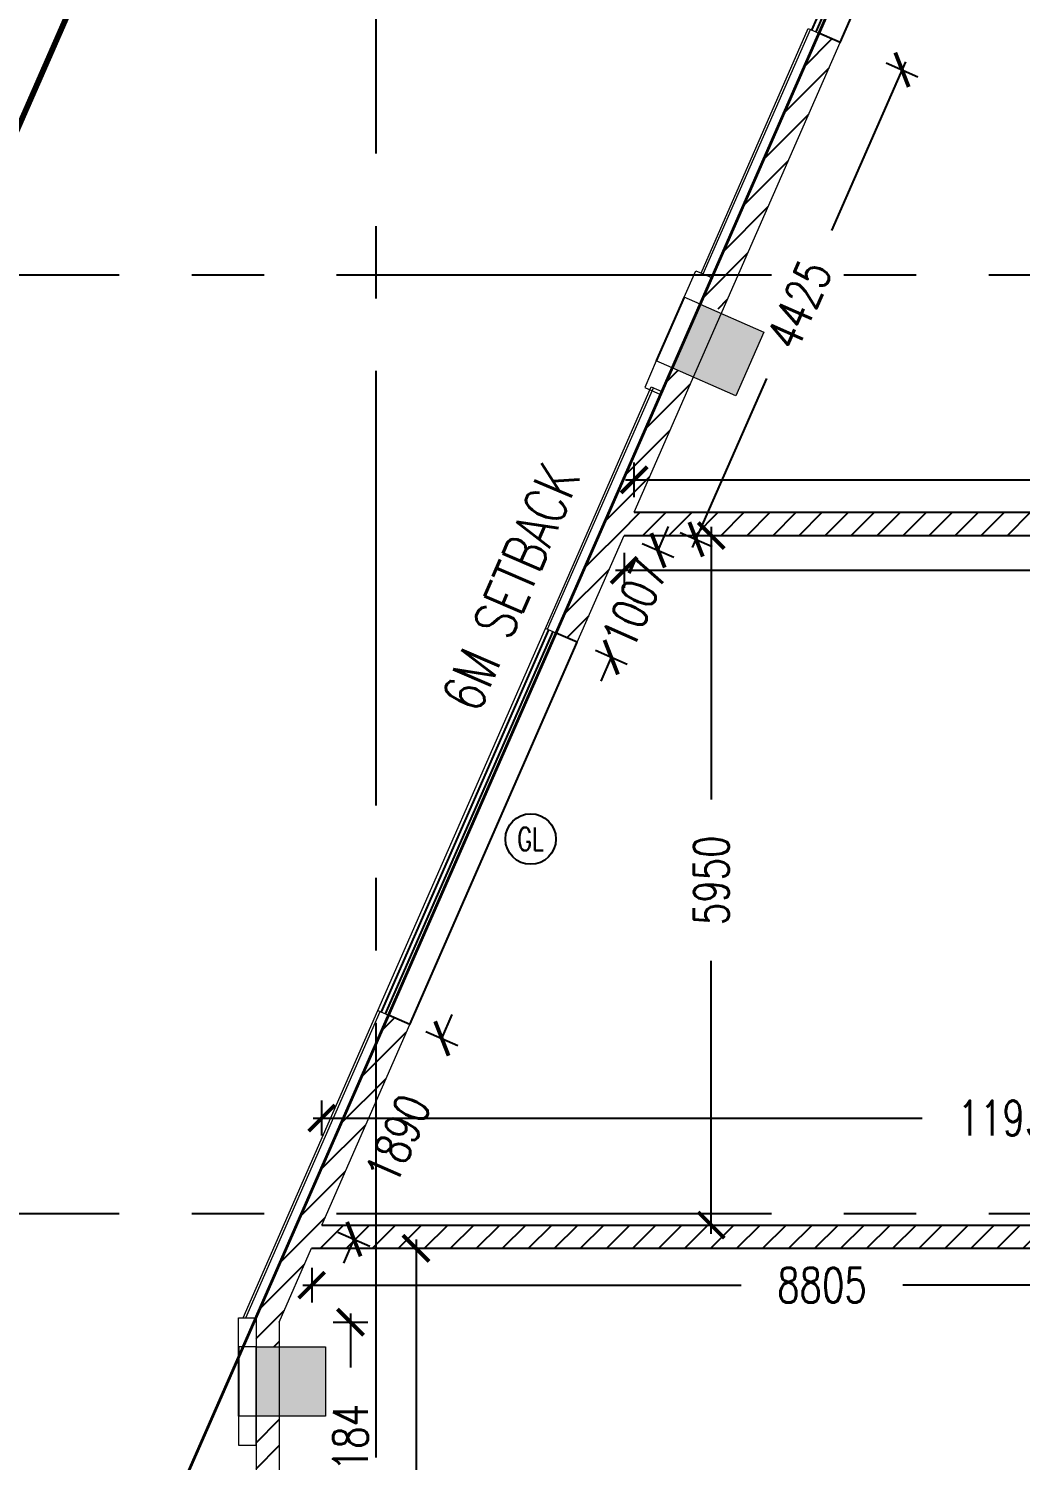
# Model space of a CAD drawing. Header units: millimetres. Extents: x -2076597 to 16308595, y -4402071 to 17875273.
# Drawn here: x -2061044 to -2052490, y -4304513 to -4292159 of the extents above; entities that cross this region are included whole.
import ezdxf
from ezdxf.enums import TextEntityAlignment as Align

# ---------------------------------------------------------------- set-up
doc = ezdxf.new("R2010")
doc.units = ezdxf.units.MM
for name, pattern in [('CENTER', [50.8, 31.75, -6.35, 6.35, -6.35]), ('CENTER2', [1.125, 0.75, -0.125, 0.125, -0.125]), ('CONTINULUS', [0]), ('DASHDOT', [1, 0.5, -0.25, 0, -0.25])]:
    doc.linetypes.add(name, pattern=pattern)
for name, color, linetype, lineweight in [('A- GLAZING', 5, 'Continuous', 9), ('A- LIGHT LINE', 8, 'Continuous', 9), ('A-COL HATCH', 252, 'Continuous', 9), ('A-DETL-GENF', 92, 'Continuous', 9), ('A-ELE 06', 11, 'Continuous', 9), ('A-ELE 07', 8, 'Continuous', 9), ('S-COL HATCH', 251, 'Continuous', 9), ('S-COLS', 7, 'Continuous', 9)]:
    doc.layers.add(name, color=color, linetype=linetype, lineweight=lineweight)
for name, color, linetype in [('A-DIMS', 4, 'Continuous'), ('A-PARAPET WALL', 4, 'Continuous'), ('A-SCHED', 1, 'Continuous'), ('A-SETBACK', 3, 'Continuous'), ('A-SITE BOUNDARY', 7, 'CENTER'), ('A-SLABS', 1, 'Continuous'), ('A-TXTROOM', 3, 'Continuous'), ('A-WALL', 2, 'Continuous'), ('A-WALL HATCH', 8, 'Continuous'), ('S-GRID', 252, 'CENTER2'), ('TABULAR', 7, 'Continuous')]:
    doc.layers.add(name, color=color, linetype=linetype)
doc.styles.add('ROMANS', font='romans.shx', dxfattribs={"width": 0.75})
doc.dimstyles.new('DIMM-100', dxfattribs={"dimscale": 150, "dimtxt": 2, "dimasz": 1.5, "dimexe": 1, "dimexo": 0, "dimgap": 2, "dimtad": 0, "dimtoh": 1, "dimdec": 0, "dimzin": 0, "dimdsep": 46, "dimtxsty": 'ROMANS', "dimblk": 'ARCHTICK', "dimcen": 1.5, "dimdle": 0.5, "dimclrd": 8, "dimclre": 8, "dimclrt": 256, "dimazin": 0, "dimtfac": 1, "dimtdec": 0, "dimtix": 1, "dimtofl": 0, "dimtmove": 2, "dimatfit": 3, "dimldrblk": 'DOT', "dimfxl": 0, "dimtolj": 1, "dimtzin": 0, "dimarcsym": 0})
pattern_1 = [(45, (1802100.65, 14255482.13), (-112.2532015, 112.2532015), [])]

# ---------------------------------------------------------------- blocks, each defined once
blk = doc.blocks.new('2nd & 3rd feature')
for points in [[(637863, -1145504), (637613, -1145504), (637613, -1145654), (637863, -1145654)], [(638463, -1145504), (638713, -1145504), (638713, -1145654), (638463, -1145654)]]:
    blk.add_lwpolyline(points, close=True)
at = {"layer": 'A-ELE 07'}
blk.add_line((637863, -1145654), (638463, -1145654), dxfattribs=at)
at = {"layer": 'TABULAR'}
blk.add_line((638463, -1145504), (637863, -1145504), dxfattribs=at)
blk = doc.blocks.new('2ND & 3RD FLOOR COLUMN')
at = {"layer": 'A-COL HATCH'}
for points in [[(-3752011.6, -18646078.9), (-3752561.1, -18645838.1), (-3752320.3, -18645288.5), (-3751770.7, -18645529.3)], [(-3755551.3, -18654883.8), (-3756151.3, -18654883.8), (-3756151.3, -18654283.8), (-3755551.3, -18654283.8)]]:
    blk.add_hatch(color=256, dxfattribs=at).paths.add_polyline_path(points)
at = {"layer": 'S-COL HATCH'}
blk.add_hatch(color=256, dxfattribs=at).paths.add_polyline_path([(-3755551.3, -18654883.8), (-3756151.3, -18654883.8), (-3756151.3, -18654283.8), (-3755551.3, -18654283.8)])
at = {"layer": 'S-COLS'}
for points in [[(-3752011.6, -18646078.9), (-3752561.1, -18645838.1), (-3752320.3, -18645288.5), (-3751770.7, -18645529.3)], [(-3755551.3, -18654883.8), (-3756151.3, -18654883.8), (-3756151.3, -18654283.8), (-3755551.3, -18654283.8)], [(-3755551.3, -18654883.8), (-3756151.3, -18654883.8), (-3756151.3, -18654283.8), (-3755551.3, -18654283.8)]]:
    blk.add_lwpolyline(points, close=True, dxfattribs=at)
at = {"layer": 'S-GRID', "ltscale": 5000}
for p, q in [((-3755116.3, -18677738.7), (-3755116.3, -18616905.3)), ((-3772330.8, -18645034), (-3707051.5, -18645034)), ((-3772330.8, -18653134), (-3707051.5, -18653134))]:
    blk.add_line(p, q, dxfattribs=at)
blk = doc.blocks.new('_ArchTick')
at = {"color": 0, "linetype": 'ByBlock', "const_width": 0.15}
blk.add_lwpolyline([(-0.5, -0.5), (0.5, 0.5)], dxfattribs=at)
blk = doc.blocks.new('*D224')
at = {"layer": 'A-DIMS', "color": 8, "lineweight": -2, "transparency": 16777216}
for p, q in [((-2058603, -4302851), (-2058603, -4303151)), ((-2049798, -4302851), (-2049798, -4303151))]:
    blk.add_line(p, q, dxfattribs=at)
at = {"layer": 'A-DIMS', "color": 8, "linetype": 'CONTINULUS', "lineweight": -2, "transparency": 16777216}
for p, q in [((-2058678, -4303001), (-2054897, -4303001)), ((-2049723, -4303001), (-2053504, -4303001))]:
    blk.add_line(p, q, dxfattribs=at)
at = {"layer": 'Defpoints', "color": 0, "transparency": 16777216}
for p in [(-2058603, -4302683), (-2049798, -4302683), (-2058603, -4303001)]:
    blk.add_point(p, dxfattribs=at)
at = {"layer": 'A-DIMS', "color": 8, "lineweight": -2, "transparency": 16777216, "xscale": 225, "yscale": 225, "zscale": 225, "rotation": 180}
blk.add_blockref('_ArchTick', (-2058603, -4303001), dxfattribs=at)
at = {"layer": 'A-DIMS', "color": 8, "lineweight": -2, "transparency": 16777216, "xscale": 225, "yscale": 225, "zscale": 225}
blk.add_blockref('_ArchTick', (-2049798, -4303001), dxfattribs=at)
at = {"layer": 'A-DIMS', "transparency": 16777216, "insert": (-2054201, -4303001), "char_height": 300, "attachment_point": 5, "style": 'ROMANS'}
blk.add_mtext('\\A1;8805', dxfattribs=at)
blk = doc.blocks.new('_Dot')
at = {"color": 0, "linetype": 'ByBlock', "lineweight": -2}
blk.add_line((-0.5, 0), (-1, 0), dxfattribs=at)
at = {"color": 0, "linetype": 'ByBlock', "const_width": 0.5}
blk.add_lwpolyline([(-0.25, 0, 1), (0.25, 0, 1)], format="xyb", close=True, dxfattribs=at)
blk = doc.blocks.new('*D227')
at = {"layer": 'A-DIMS', "color": 8, "lineweight": -2, "transparency": 16777216}
for p, q in [((-2058516, -4301709), (-2058516, -4301409)), ((-2046583, -4301709), (-2046583, -4301409))]:
    blk.add_line(p, q, dxfattribs=at)
at = {"layer": 'A-DIMS', "color": 8, "linetype": 'CONTINULUS', "lineweight": -2, "transparency": 16777216}
for p, q in [((-2058591, -4301559), (-2053337, -4301559)), ((-2046508, -4301559), (-2051762, -4301559))]:
    blk.add_line(p, q, dxfattribs=at)
at = {"layer": 'Defpoints', "color": 0, "transparency": 16777216}
for p in [(-2058516, -4301559), (-2046583, -4301883), (-2058516, -4302483)]:
    blk.add_point(p, dxfattribs=at)
at = {"layer": 'A-DIMS', "color": 8, "lineweight": -2, "transparency": 16777216, "xscale": 225, "yscale": 225, "zscale": 225, "rotation": 180}
blk.add_blockref('_ArchTick', (-2058516, -4301559), dxfattribs=at)
at = {"layer": 'A-DIMS', "color": 8, "lineweight": -2, "transparency": 16777216, "xscale": 225, "yscale": 225, "zscale": 225}
blk.add_blockref('_ArchTick', (-2046583, -4301559), dxfattribs=at)
at = {"layer": 'A-DIMS', "transparency": 16777216, "insert": (-2052549, -4301559), "char_height": 300, "attachment_point": 5, "style": 'ROMANS'}
blk.add_mtext('\\A1;11933', dxfattribs=at)
blk = doc.blocks.new('*D228')
at = {"layer": 'A-DIMS', "color": 8, "lineweight": -2, "transparency": 16777216}
for p, q in [((-2057853, -4302683), (-2057553, -4302683)), ((-2057853, -4307983), (-2057553, -4307983))]:
    blk.add_line(p, q, dxfattribs=at)
at = {"layer": 'A-DIMS', "color": 8, "linetype": 'CONTINULUS', "lineweight": -2, "transparency": 16777216}
for p, q in [((-2057703, -4302608), (-2057703, -4304636)), ((-2057703, -4308058), (-2057703, -4306029))]:
    blk.add_line(p, q, dxfattribs=at)
at = {"layer": 'Defpoints', "color": 0, "transparency": 16777216}
for p in [(-2058603, -4302683), (-2058603, -4307983), (-2057703, -4307983)]:
    blk.add_point(p, dxfattribs=at)
at = {"layer": 'A-DIMS', "color": 8, "lineweight": -2, "transparency": 16777216, "xscale": 225, "yscale": 225, "zscale": 225}
for p, rotation in [((-2057703, -4302683), 90), ((-2057703, -4307983), 270)]:
    blk.add_blockref('_ArchTick', p, dxfattribs=dict(at, rotation=rotation))
at = {"layer": 'A-DIMS', "transparency": 16777216, "insert": (-2057703, -4305333), "char_height": 300, "attachment_point": 5, "rotation": 90, "style": 'ROMANS'}
blk.add_mtext('\\A1;5300', dxfattribs=at)
blk = doc.blocks.new('*D229')
at = {"layer": 'A-DIMS', "color": 8, "lineweight": -2, "transparency": 16777216}
for p, q in [((-2055306, -4296533), (-2055006, -4296533)), ((-2055306, -4302483), (-2055006, -4302483))]:
    blk.add_line(p, q, dxfattribs=at)
at = {"layer": 'A-DIMS', "color": 8, "linetype": 'CONTINULUS', "lineweight": -2, "transparency": 16777216}
for p, q in [((-2055156, -4296458), (-2055156, -4298811)), ((-2055156, -4302558), (-2055156, -4300204))]:
    blk.add_line(p, q, dxfattribs=at)
at = {"layer": 'Defpoints', "color": 0, "transparency": 16777216}
for p in [(-2055821, -4296533), (-2055821, -4302483), (-2055156, -4302483)]:
    blk.add_point(p, dxfattribs=at)
at = {"layer": 'A-DIMS', "color": 8, "lineweight": -2, "transparency": 16777216, "xscale": 225, "yscale": 225, "zscale": 225}
for p, rotation in [((-2055156, -4296533), 90), ((-2055156, -4302483), 270)]:
    blk.add_blockref('_ArchTick', p, dxfattribs=dict(at, rotation=rotation))
at = {"layer": 'A-DIMS', "transparency": 16777216, "insert": (-2055156, -4299508), "char_height": 300, "attachment_point": 5, "rotation": 90, "style": 'ROMANS'}
blk.add_mtext('\\A1;5950', dxfattribs=at)
blk = doc.blocks.new('*D232')
at = {"layer": 'A-DIMS', "color": 8, "lineweight": -2, "transparency": 16777216}
for p, q in [((-2055908, -4296683), (-2055908, -4296983)), ((-2044448, -4296683), (-2044448, -4296983))]:
    blk.add_line(p, q, dxfattribs=at)
at = {"layer": 'A-DIMS', "color": 8, "linetype": 'CONTINULUS', "lineweight": -2, "transparency": 16777216}
for p, q in [((-2055983, -4296833), (-2050966, -4296833)), ((-2044373, -4296833), (-2049391, -4296833))]:
    blk.add_line(p, q, dxfattribs=at)
at = {"layer": 'Defpoints', "color": 0, "transparency": 16777216}
for p in [(-2055908, -4296533), (-2044448, -4296533), (-2044448, -4296833)]:
    blk.add_point(p, dxfattribs=at)
at = {"layer": 'A-DIMS', "color": 8, "lineweight": -2, "transparency": 16777216, "xscale": 225, "yscale": 225, "zscale": 225, "rotation": 180}
blk.add_blockref('_ArchTick', (-2055908, -4296833), dxfattribs=at)
at = {"layer": 'A-DIMS', "color": 8, "lineweight": -2, "transparency": 16777216, "xscale": 225, "yscale": 225, "zscale": 225}
blk.add_blockref('_ArchTick', (-2044448, -4296833), dxfattribs=at)
at = {"layer": 'A-DIMS', "transparency": 16777216, "insert": (-2050178, -4296833), "char_height": 300, "attachment_point": 5, "style": 'ROMANS'}
blk.add_mtext('\\A1;11460', dxfattribs=at)
blk = doc.blocks.new('*D233')
at = {"layer": 'A-DIMS', "color": 8, "linetype": 'CONTINULUS', "lineweight": -2, "transparency": 16777216}
for p, q in [((-2057480, -4300873), (-2057390, -4300667)), ((-2058239, -4302604), (-2058329, -4302810))]:
    blk.add_line(p, q, dxfattribs=at)
at = {"layer": 'A-DIMS', "color": 8, "lineweight": -2, "transparency": 16777216}
for p, q in [((-2057617, -4300813), (-2057343, -4300933)), ((-2058376, -4302544), (-2058101, -4302664))]:
    blk.add_line(p, q, dxfattribs=at)
at = {"layer": 'Defpoints', "color": 0, "transparency": 16777216}
for p in [(-2057757, -4300752), (-2057480, -4300873), (-2058516, -4302483)]:
    blk.add_point(p, dxfattribs=at)
at = {"layer": 'A-DIMS', "color": 8, "lineweight": -2, "transparency": 16777216, "xscale": 225, "yscale": 225, "zscale": 225}
for p, rotation in [((-2057480, -4300873), 246.3360129167333), ((-2058239, -4302604), 66.33601291673332)]:
    blk.add_blockref('_ArchTick', p, dxfattribs=dict(at, rotation=rotation))
at = {"layer": 'A-DIMS', "transparency": 16777216, "insert": (-2057859, -4301739), "char_height": 300, "attachment_point": 5, "rotation": 66.336, "style": 'ROMANS'}
blk.add_mtext('\\A1;1890', dxfattribs=at)
blk = doc.blocks.new('*D234')
at = {"layer": 'A-DIMS', "color": 8, "linetype": 'CONTINULUS', "lineweight": -2, "transparency": 16777216}
for p, q in [((-2055615, -4296661), (-2055525, -4296455)), ((-2056019, -4297583), (-2056109, -4297789))]:
    blk.add_line(p, q, dxfattribs=at)
at = {"layer": 'A-DIMS', "color": 8, "lineweight": -2, "transparency": 16777216}
for p, q in [((-2055752, -4296601), (-2055478, -4296721)), ((-2056156, -4297523), (-2055882, -4297643))]:
    blk.add_line(p, q, dxfattribs=at)
at = {"layer": 'Defpoints', "color": 0, "transparency": 16777216}
for p in [(-2055908, -4296533), (-2056312, -4297454), (-2056019, -4297583)]:
    blk.add_point(p, dxfattribs=at)
at = {"layer": 'A-DIMS', "color": 8, "lineweight": -2, "transparency": 16777216, "xscale": 225, "yscale": 225, "zscale": 225}
for p, rotation in [((-2055615, -4296661), 246.3360129867019), ((-2056019, -4297583), 66.33601298670185)]:
    blk.add_blockref('_ArchTick', p, dxfattribs=dict(at, rotation=rotation))
at = {"layer": 'A-DIMS', "transparency": 16777216, "insert": (-2055817, -4297122), "char_height": 300, "attachment_point": 5, "rotation": 66.336, "style": 'ROMANS'}
blk.add_mtext('\\A1;1007', dxfattribs=at)
blk = doc.blocks.new('*D236')
at = {"layer": 'A-DIMS', "color": 8, "lineweight": -2, "transparency": 16777216}
for p, q in [((-2058418, -4303321), (-2058118, -4303321)), ((-2058418, -4305505), (-2058118, -4305505))]:
    blk.add_line(p, q, dxfattribs=at)
at = {"layer": 'A-DIMS', "color": 8, "linetype": 'CONTINULUS', "lineweight": -2, "transparency": 16777216}
for p, q in [((-2058268, -4303246), (-2058268, -4303711)), ((-2058268, -4305580), (-2058268, -4305115))]:
    blk.add_line(p, q, dxfattribs=at)
at = {"layer": 'Defpoints', "color": 0, "transparency": 16777216}
for p in [(-2058883, -4303321), (-2058268, -4303321), (-2058883, -4305505)]:
    blk.add_point(p, dxfattribs=at)
at = {"layer": 'A-DIMS', "color": 8, "lineweight": -2, "transparency": 16777216, "xscale": 225, "yscale": 225, "zscale": 225}
for p, rotation in [((-2058268, -4303321), 90), ((-2058268, -4305505), 270)]:
    blk.add_blockref('_ArchTick', p, dxfattribs=dict(at, rotation=rotation))
at = {"layer": 'A-DIMS', "transparency": 16777216, "insert": (-2058268, -4304413), "char_height": 300, "attachment_point": 5, "rotation": 90, "style": 'ROMANS'}
blk.add_mtext('\\A1;2184', dxfattribs=at)
blk = doc.blocks.new('SOP')
at = {"layer": 'A-SCHED', "color": 8}
blk.add_circle((0, 0), 218, dxfattribs=at)
at = {"layer": 'A-SCHED', "style": 'ROMANS', "width": 0.7}
blk.add_attdef('D2', text='', height=200, dxfattribs=at).set_placement((0, 0), align=Align.MIDDLE_CENTER)
blk = doc.blocks.new('*D242')
at = {"layer": 'A-DIMS', "color": 8, "lineweight": -2, "transparency": 16777216}
for p, q in [((-2055821, -4296202), (-2055821, -4295902)), ((-2044448, -4296202), (-2044448, -4295902))]:
    blk.add_line(p, q, dxfattribs=at)
at = {"layer": 'A-DIMS', "color": 8, "linetype": 'CONTINULUS', "lineweight": -2, "transparency": 16777216}
for p, q in [((-2055896, -4296052), (-2050922, -4296052)), ((-2044373, -4296052), (-2049347, -4296052))]:
    blk.add_line(p, q, dxfattribs=at)
at = {"layer": 'Defpoints', "color": 0, "transparency": 16777216}
for p in [(-2044448, -4296052), (-2055821, -4296333), (-2044448, -4296333)]:
    blk.add_point(p, dxfattribs=at)
at = {"layer": 'A-DIMS', "color": 8, "lineweight": -2, "transparency": 16777216, "xscale": 225, "yscale": 225, "zscale": 225, "rotation": 180}
blk.add_blockref('_ArchTick', (-2055821, -4296052), dxfattribs=at)
at = {"layer": 'A-DIMS', "color": 8, "lineweight": -2, "transparency": 16777216, "xscale": 225, "yscale": 225, "zscale": 225}
blk.add_blockref('_ArchTick', (-2044448, -4296052), dxfattribs=at)
at = {"layer": 'A-DIMS', "transparency": 16777216, "insert": (-2050134, -4296052), "char_height": 300, "attachment_point": 5, "style": 'ROMANS'}
blk.add_mtext('\\A1;11373', dxfattribs=at)
blk = doc.blocks.new('*D245')
at = {"layer": 'A-DIMS', "color": 8, "linetype": 'CONTINULUS', "lineweight": -2, "transparency": 16777216}
for p, q in [((-2053480, -4292445), (-2054119, -4293902)), ((-2055317, -4296635), (-2054678, -4295178))]:
    blk.add_line(p, q, dxfattribs=at)
at = {"layer": 'A-DIMS', "color": 8, "lineweight": -2, "transparency": 16777216}
for p, q in [((-2053648, -4292453), (-2053373, -4292574)), ((-2055424, -4296506), (-2055149, -4296627))]:
    blk.add_line(p, q, dxfattribs=at)
at = {"layer": 'Defpoints', "color": 0, "transparency": 16777216}
for p in [(-2054044, -4292280), (-2053511, -4292514), (-2055821, -4296333)]:
    blk.add_point(p, dxfattribs=at)
at = {"layer": 'A-DIMS', "color": 8, "lineweight": -2, "transparency": 16777216, "xscale": 225, "yscale": 225, "zscale": 225}
for p, rotation in [((-2053511, -4292514), 66.33601294136847), ((-2055287, -4296566), 246.3360129413685)]:
    blk.add_blockref('_ArchTick', p, dxfattribs=dict(at, rotation=rotation))
at = {"layer": 'A-DIMS', "transparency": 16777216, "insert": (-2054399, -4294540), "char_height": 300, "attachment_point": 5, "rotation": 66.336, "style": 'ROMANS'}
blk.add_mtext('\\A1;4425', dxfattribs=at)
blk = doc.blocks.new('Family - ___-240295-0_ ground floor')
at = {"layer": 'A-SETBACK', "linetype": 'DASHDOT', "lineweight": -2, "ltscale": 2000, "const_width": 25}
blk.add_lwpolyline([(76480, 233663), (47866, 236124), (29166, 193452), (70915, 193452)], close=True, dxfattribs=at)
at = {"layer": 'A-SITE BOUNDARY', "ltscale": 100, "const_width": 50}
blk.add_lwpolyline([(83289, 239099), (44096, 242471), (19986, 187452), (76141, 187452)], close=True, dxfattribs=at)
at = {"layer": 'A-TXTROOM', "insert": (38156, 215717, 0), "char_height": 356, "attachment_point": 3, "rotation": 66.8116, "style": 'ROMANS'}
blk.add_mtext('6M SETBACK', dxfattribs=at)

msp = doc.modelspace()

# ---------------------------------------------------------------- hatches: boundary and pattern name
at = {"layer": 'A-WALL HATCH'}
h = msp.add_hatch(dxfattribs=at)
h.set_pattern_fill('ANSI31', color=256, scale=50)
h.set_pattern_definition([(45, (1795940.53, 14241424.97), (-112.2532015, 112.2532015), [])])
h.paths.add_polyline_path([(-2054044.5, -4292279.6), (-2054227.7, -4292199.3), (-2055241.1, -4294512), (-2055057.9, -4294592.2)])
h.paths.add_polyline_path([(-2057931.1, -4313794.1), (-2056366.8, -4313794.1), (-2056366.8, -4312977.7), (-2057931.1, -4312977.7)], flags=9)
h.paths.add_polyline_path([(-2058904.3, -4319831), (-2057340, -4319831), (-2057340, -4319014.6), (-2058904.3, -4319014.6)], flags=9)
h.paths.add_polyline_path([(-2060815.5, -4327697.9), (-2059242.3, -4327697.9), (-2059242.3, -4326881.5), (-2060815.5, -4326881.5)], flags=9)
h = msp.add_hatch(dxfattribs=at)
h.set_pattern_fill('ANSI31', color=256, scale=50)
h.set_pattern_definition(pattern_1)
h.paths.add_polyline_path([(-2050247.9, -4296332.5), (-2055820.6, -4296332.5), (-2055908.2, -4296532.5), (-2050247.9, -4296532.5)])
h.paths.add_polyline_path([(-2044247.9, -4294282.5), (-2044447.9, -4294282.5), (-2044447.9, -4296332.5), (-2050247.9, -4296332.5), (-2050247.9, -4296532.5), (-2044447.9, -4296532.5), (-2044447.9, -4297782.5), (-2044247.9, -4297782.5)])
h.paths.add_polyline_path([(-2044447.9, -4302682.5), (-2044447.9, -4303482.5), (-2046483.1, -4303482.5), (-2046483.1, -4302682.5), (-2045483.1, -4302682.5)], flags=17)
h.paths.add_polyline_path([(-2050547.9, -4302482.5), (-2058048.1, -4302482.5), (-2058048.1, -4302682.5), (-2050547.9, -4302682.5)])
h.paths.add_polyline_path([(-2058048.1, -4302482.5), (-2058515.6, -4302482.5), (-2058603.3, -4302682.5), (-2058048.1, -4302682.5)])
h.paths.add_polyline_path([(-2058048.1, -4301415.6), (-2058048.1, -4300917.3), (-2058690.2, -4302382.5), (-2058471.8, -4302382.5)])
h.paths.add_polyline_path([(-2057757.2, -4300751.8), (-2057940.4, -4300671.5), (-2058048.1, -4300917.3), (-2058048.1, -4301415.6)])
h.paths.add_polyline_path([(-2058471.8, -4302382.5), (-2058690.2, -4302382.5), (-2059083.1, -4303279.1), (-2059083.1, -4303282.3), (-2059083, -4303282.3), (-2059083.1, -4303532.3), (-2058975.7, -4303532.3)])
h.paths.add_polyline_path([(-2058883.1, -4303321), (-2058975.7, -4303532.3), (-2058883.1, -4303532.3)], flags=17)
h.paths.add_polyline_path([(-2046483.1, -4302382.5), (-2046483.1, -4301882.5), (-2046583.1, -4301882.5), (-2046583.1, -4302382.5)])
h.paths.add_polyline_path([(-2044447.9, -4301982.5), (-2044247.9, -4301982.5), (-2044247.9, -4301282.5), (-2044447.9, -4301282.5), (-2044447.9, -4301882.5), (-2046483.1, -4301882.5), (-2046483.1, -4301982.5), (-2044447.9, -4301982.5)])
h.paths.add_polyline_path([(-2044447.9, -4302482.5), (-2044447.9, -4302482.5), (-2046483.1, -4302482.5), (-2046483.1, -4302382.5), (-2046583.1, -4302382.5), (-2046583.1, -4302482.5), (-2049947.9, -4302482.5), (-2049947.9, -4302682.5), (-2046683.1, -4302682.5), (-2046683.1, -4303582.5), (-2044447.9, -4303582.5), (-2044447.9, -4303582.5), (-2044247.9, -4303582.5), (-2044247.9, -4303482.5), (-2044447.9, -4303482.5), (-2044447.9, -4302682.5), (-2044247.9, -4302682.5), (-2044247.9, -4302482.5)])
h = msp.add_hatch(dxfattribs=at)
h.set_pattern_fill('ANSI31', color=256, scale=50)
h.set_pattern_definition(pattern_1)
h.paths.add_polyline_path([(-2055309.7, -4295166.8), (-2055492.9, -4295086.6), (-2056495.4, -4297374.2), (-2056312.2, -4297454.5)])
h = msp.add_hatch(dxfattribs=at)
h.set_pattern_fill('ANSI31', color=256, scale=50)
h.set_pattern_definition(pattern_1)
h.paths.add_polyline_path([(-2058883.1, -4304132.3), (-2059083.1, -4304132.3), (-2059083.1, -4305505), (-2058883.1, -4305505)])
h.paths.add_polyline_path([(-2050247.9, -4307982.5), (-2058048.1, -4307982.5), (-2058048.1, -4308182.5), (-2050247.9, -4308182.5)])
h.paths.add_polyline_path([(-2058048.1, -4307982.5), (-2058683.1, -4307982.5), (-2058683.1, -4308182.5), (-2058048.1, -4308182.5)])
h.paths.add_polyline_path([(-2044247.9, -4307082.5), (-2044447.9, -4307082.5), (-2044447.9, -4307982.5), (-2050247.9, -4307982.5), (-2050247.9, -4308182.5), (-2044247.9, -4308182.5)])
h.paths.add_polyline_path([(-2058883.1, -4309105), (-2059083.1, -4309105), (-2059083.1, -4310227.6), (-2059083, -4310227.6), (-2059083.1, -4310477.6), (-2059083.1, -4310482.5), (-2058883.1, -4310482.5)])
h.paths.add_polyline_path([(-2058883.1, -4311082.5), (-2059083.1, -4311082.5), (-2059083.1, -4312636.2, 0.0042025), (-2059124, -4312665.7), (-2059005.3, -4312826.7, -0.0132928), (-2058883.1, -4312741.7)])
h.paths.add_polyline_path([(-2059663.9, -4313511.1), (-2059829.5, -4313399.1, 0.0262101), (-2059992, -4313668.1), (-2059815.6, -4313762.4, -0.0262263)])
h.paths.add_polyline_path([(-2060132.8, -4315356.7), (-2060331.8, -4315376.3, 0.0129903), (-2060312.5, -4315531), (-2060114.7, -4315501.1, -0.0129925)])
h.paths.add_polyline_path([(-2057620.7, -4317868.8, -0.0388147), (-2058048.1, -4317792.9), (-2058048.1, -4317999, 0.0345029), (-2057640.3, -4318067.8)])
h.paths.add_polyline_path([(-2058048.1, -4317792.9, -0.0594495), (-2058666.2, -4317551.7), (-2058760.4, -4317728.1, 0.0637718), (-2058048.1, -4317999)])

# ---------------------------------------------------------------- linework, layer by layer
at = {"layer": 'A- GLAZING'}
for p, q in [((-2052782.7, -4288902), (-2054227.7, -4292199.3)), ((-2058032, -4300631.4), (-2056587, -4297334.1)), ((-2056495.4, -4297374.2), (-2057940.4, -4300671.5))]:
    msp.add_line(p, q, dxfattribs=at)
at = {"layer": 'A-PARAPET WALL'}
for p, q in [((-2052846.8, -4288873.9), (-2054291.8, -4292171.2)), ((-2052810.2, -4288889.9), (-2054255.1, -4292187.2)), ((-2056559.5, -4297346.1), (-2058004.5, -4300643.4)), ((-2056522.9, -4297362.2), (-2057967.8, -4300659.5))]:
    msp.add_line(p, q, dxfattribs=at)
at = {"layer": 'A-SLABS'}
for p, q in [((-2054044.5, -4292279.6), (-2052599.5, -4288982.3)), ((-2057757.2, -4300751.8), (-2056312.2, -4297454.5))]:
    msp.add_line(p, q, dxfattribs=at)
at = {"layer": 'A-WALL', "lineweight": 18}
for p, q in [((-2056495.4, -4297374.2), (-2054227.7, -4292199.3)), ((-2055243.3, -4294267.9), (-2054319.2, -4292159.2)), ((-2055225, -4294275.9), (-2054300.9, -4292167.2)), ((-2054319.2, -4292159.2), (-2054227.6, -4292199.3)), ((-2055820.6, -4296332.5), (-2054044.5, -4292279.6)), ((-2055151.7, -4294308), (-2055243.3, -4294267.9)), ((-2056568.7, -4297342.1), (-2055655.6, -4295258.4)), ((-2056312.2, -4297454.5), (-2055908.2, -4296532.5)), ((-2059171.8, -4303282.3), (-2058013.6, -4300639.4)), ((-2059083.1, -4303279.1), (-2057940.4, -4300671.5)), ((-2058515.6, -4302482.5), (-2057757.2, -4300751.8)), ((-2058883.1, -4303321), (-2058603.3, -4302682.5)), ((-2059083.1, -4303279.1), (-2059083.1, -4305505)), ((-2058883.1, -4303321), (-2058883.1, -4305505))]:
    msp.add_line(p, q, dxfattribs=at)
at = {"layer": 'A-WALL'}
for p, q in [((-2054044.5, -4292279.6), (-2054227.7, -4292199.3)), ((-2055820.6, -4296332.5), (-2044447.9, -4296332.5)), ((-2055908.2, -4296532.5), (-2044447.9, -4296532.5)), ((-2056312.2, -4297454.5), (-2056495.4, -4297374.2)), ((-2057757.2, -4300751.8), (-2057940.4, -4300671.5)), ((-2058515.6, -4302482.5), (-2046583.1, -4302482.5)), ((-2058603.3, -4302682.5), (-2048733.1, -4302682.5))]:
    msp.add_line(p, q, dxfattribs=at)
at = {"layer": 'A-WALL', "lineweight": 18}
for points in [[(-2056495.4, -4297374.2), (-2056587, -4297334.1), (-2055673.9, -4295250.4), (-2055582.3, -4295290.5)], [(-2059193.6, -4303282.3), (-2058031.9, -4300631.4), (-2057940.3, -4300671.5)], [(-2058853.4, -4302755.2), (-2058853.5, -4302755.2)]]:
    msp.add_lwpolyline(points, dxfattribs=at)

# ---------------------------------------------------------------- block references
at = {"layer": 'A- LIGHT LINE'}
msp.add_blockref('2ND & 3RD FLOOR COLUMN', (1697068.2, 14350751.5), dxfattribs=at)
at = {"layer": 'A-DETL-GENF', "color": 8}
msp.add_blockref('Family - ___-240295-0_ ground floor', (-2094762.5, -4511594.9), dxfattribs=at)
at = {"layer": 'A-ELE 06'}
for p, rotation in [((-3360835, -4419481.1), 66.33601294107463), ((-3204737, -4941995.1), 90)]:
    msp.add_blockref('2nd & 3rd feature', p, dxfattribs=dict(at, rotation=rotation))
at = {"layer": 'A-SCHED'}
msp.add_blockref('SOP', (-2056713.9, -4299152), dxfattribs=at).add_auto_attribs({'D2': 'GL'})

# ---------------------------------------------------------------- dimensions: what is measured, and where the dimension line sits
at = {"layer": 'A-DIMS'}
for p1, p2, distance, picture, middle in [((-2055820.6, -4296332.5), (-2054044.5, -4292279.6), -582.9, '*D245', (-2054398.6, -4294540)), ((-2055820.6, -4296332.5), (-2044447.9, -4296332.5), 280.2, '*D242', (-2050134.2, -4296052.3)), ((-2055908.2, -4296532.5), (-2056312.2, -4297454.5), 320.1, '*D234', (-2055817, -4297122)), ((-2058515.6, -4302482.5), (-2057757.2, -4300751.8), -302.6, '*D233', (-2057859.3, -4301738.6)), ((-2058883.1, -4305505), (-2058883.1, -4303321), -615.5, '*D236', (-2058267.6, -4304413))]:
    dim = msp.add_aligned_dim(p1=p1, p2=p2, distance=distance, dimstyle='DIMM-100', override={"dimfxlon": 1}, dxfattribs=at)
    dim.commit()
    dim.dimension.update_dxf_attribs({"geometry": picture, "text_midpoint": middle})
for base, p1, p2, picture, middle in [((-2055155.7, -4302482.5), (-2055820.6, -4296532.5), (-2055820.6, -4302482.5), '*D229', (-2055155.7, -4299507.5)), ((-2057703.3, -4307982.5), (-2058603.3, -4302682.5), (-2058603.3, -4307982.5), '*D228', (-2057703.3, -4305332.5))]:
    dim = msp.add_linear_dim(base=base, p1=p1, p2=p2, angle=90, dimstyle='DIMM-100', override={"dimfxlon": 1}, dxfattribs=at)
    dim.commit()
    dim.dimension.update_dxf_attribs({"geometry": picture, "text_midpoint": middle})
for base, p1, p2, picture, middle in [((-2044447.9, -4296832.8), (-2055908.2, -4296532.5), (-2044447.9, -4296532.5), '*D232', (-2050178.1, -4296832.8)), ((-2058515.631, -4301558.6409), (-2046583.0805, -4301882.5321), (-2058515.631, -4302482.5321), '*D227', (-2052549.3557, -4301558.6409)), ((-2058603.3, -4303000.9), (-2049797.9, -4302682.5), (-2058603.3, -4302682.5), '*D224', (-2054200.6, -4303000.9))]:
    dim = msp.add_linear_dim(base=base, p1=p1, p2=p2, dimstyle='DIMM-100', override={"dimfxlon": 1}, dxfattribs=at)
    dim.commit()
    dim.dimension.update_dxf_attribs({"geometry": picture, "text_midpoint": middle})

doc.saveas('drawing.dxf')
